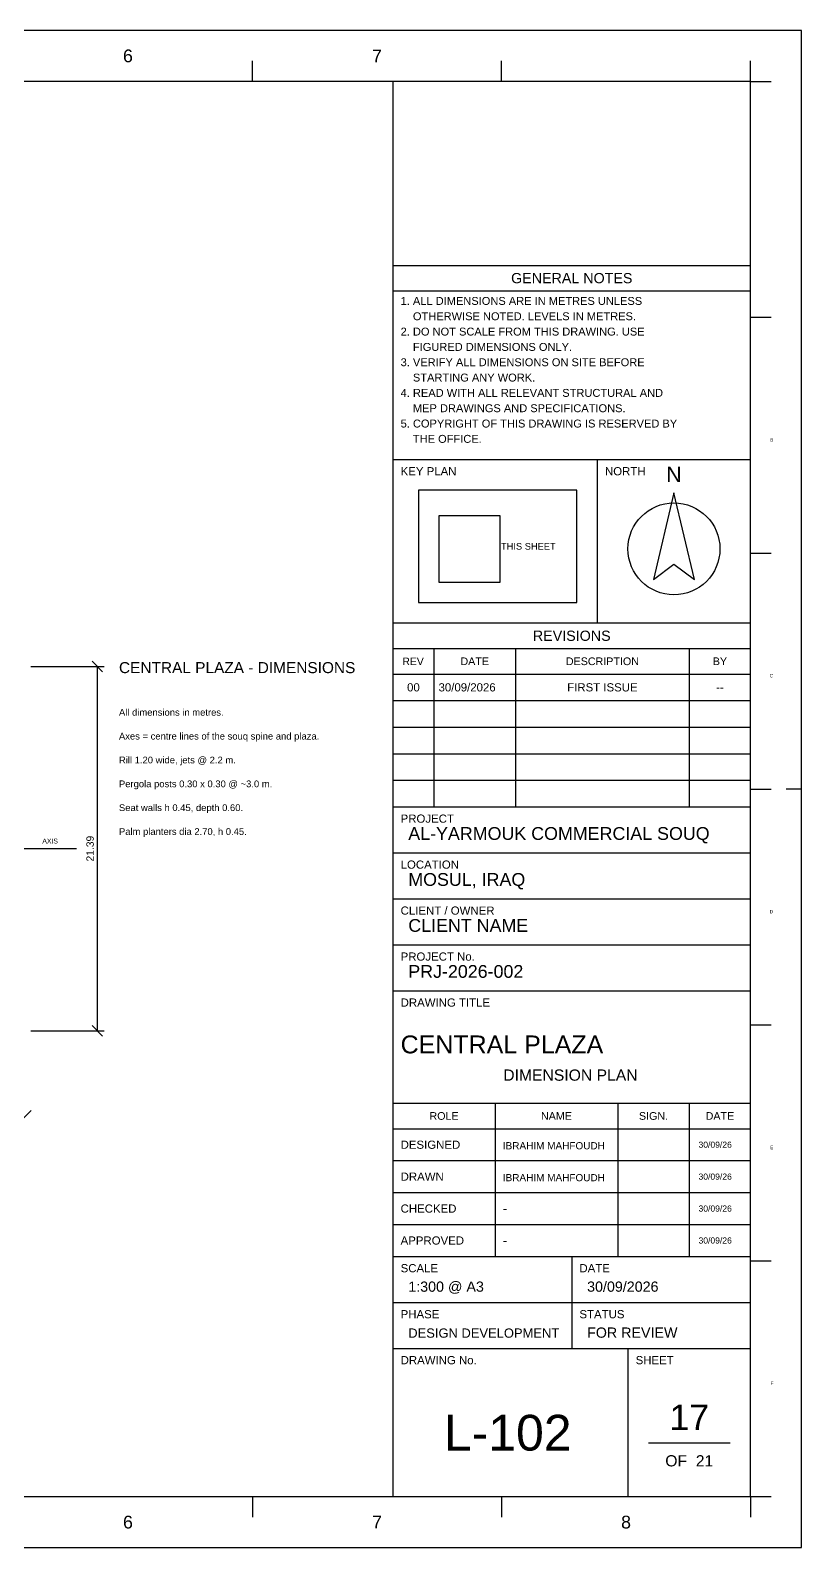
# Model space of a CAD drawing. Header units: metres. Extents: x 0 to 3661, y -5 to 371.
# Drawn here: x 3325.7 to 3371, y 0 to 89.1 of the extents above; entities that cross this region are included whole.
import ezdxf
from ezdxf.enums import TextEntityAlignment as Align

# ---------------------------------------------------------------- set-up
doc = ezdxf.new("R2010")
doc.units = ezdxf.units.M
doc.header["$MEASUREMENT"] = 0
for name, color, linetype in [('A3_FRAME', 7, 'Continuous'), ('A3_SHEET', 7, 'Continuous'), ('AXIS', 8, 'Continuous'), ('DIM', 1, 'Continuous'), ('TB_FIELDS', 7, 'Continuous'), ('TB_HEADINGS', 7, 'Continuous'), ('TB_LABELS', 7, 'Continuous'), ('TB_LINES_THICK', 7, 'Continuous'), ('TB_LINES_THIN', 7, 'Continuous'), ('TB_SYMBOLS', 7, 'Continuous'), ('TEXT', 7, 'Continuous'), ('TITLE', 1, 'Continuous')]:
    doc.layers.add(name, color=color, linetype=linetype)
doc.styles.get("Standard").update_dxf_attribs({"font": 'arial.ttf'})

msp = doc.modelspace()

# ---------------------------------------------------------------- linework, layer by layer
at = {"layer": 'A3_FRAME'}
msp.add_line((3371, 44.55), (3370.1, 44.55), dxfattribs=at)
for points in [[(3251, 3), (3368, 3), (3368, 86.1), (3251, 86.1)], [(3347, 3), (3368, 3), (3368, 86.1), (3347, 86.1)]]:
    msp.add_lwpolyline(points, close=True, dxfattribs=at)
at = {"layer": 'A3_SHEET'}
msp.add_lwpolyline([(3245, 0), (3371, 0), (3371, 89.1), (3245, 89.1)], close=True, dxfattribs=at)
at = {"layer": 'AXIS'}
msp.add_line((3251.91, 41.049), (3328.41, 41.049), dxfattribs=at)
at = {"layer": 'DIM'}
for p, q in [((3325.74, 51.744), (3330.04, 51.744)), ((3329.949, 51.435), (3329.331, 52.053)), ((3329.64, 30.354), (3329.64, 51.744)), ((3325.74, 30.354), (3330.04, 30.354)), ((3329.949, 30.045), (3329.331, 30.663)), ((3325.131, 25.045), (3325.749, 25.663))]:
    msp.add_line(p, q, dxfattribs=at)
at = {"layer": 'TB_LINES_THICK'}
for p, q in [((3347, 75.3), (3368, 75.3)), ((3347, 63.9), (3368, 63.9)), ((3347, 54.3), (3368, 54.3)), ((3347, 43.5), (3368, 43.5)), ((3347, 32.7), (3368, 32.7)), ((3347, 26.1), (3368, 26.1)), ((3347, 17.1), (3368, 17.1)), ((3347, 11.7), (3368, 11.7))]:
    msp.add_line(p, q, dxfattribs=at)
at = {"layer": 'TB_LINES_THIN'}
for p, q in [((3338.75, 86.1), (3338.75, 87.3)), ((3353.375, 86.1), (3353.375, 87.3)), ((3368, 86.1), (3368, 87.3)), ((3368, 86.1), (3369.2, 86.1)), ((3347, 73.8), (3368, 73.8)), ((3368, 72.25), (3369.2, 72.25)), ((3359, 63.9), (3359, 54.3)), ((3368, 58.4), (3369.2, 58.4)), ((3347, 52.8), (3368, 52.8)), ((3349.4, 52.8), (3349.4, 43.5)), ((3354.2, 52.8), (3354.2, 43.5)), ((3364.4, 52.8), (3364.4, 43.5)), ((3347, 51.3), (3368, 51.3)), ((3347, 49.74), (3368, 49.74)), ((3347, 48.18), (3368, 48.18)), ((3347, 46.62), (3368, 46.62)), ((3347, 45.06), (3368, 45.06)), ((3368, 44.55), (3369.2, 44.55)), ((3347, 40.8), (3368, 40.8)), ((3347, 38.1), (3368, 38.1)), ((3347, 35.4), (3368, 35.4)), ((3368, 30.7), (3369.2, 30.7)), ((3353, 26.1), (3353, 17.1)), ((3360.2, 26.1), (3360.2, 17.1)), ((3364.4, 26.1), (3364.4, 17.1)), ((3347, 24.6), (3368, 24.6)), ((3347, 22.725), (3368, 22.725)), ((3347, 20.85), (3368, 20.85)), ((3347, 18.975), (3368, 18.975)), ((3357.5, 17.1), (3357.5, 11.7)), ((3368, 16.85), (3369.2, 16.85)), ((3347, 14.4), (3368, 14.4)), ((3360.8, 11.7), (3360.8, 3)), ((3362, 6.15), (3366.8, 6.15)), ((3338.75, 3), (3338.75, 1.8)), ((3353.375, 3), (3353.375, 1.8)), ((3368, 3), (3368, 1.8)), ((3368, 3), (3369.2, 3))]:
    msp.add_line(p, q, dxfattribs=at)
for points in [[(3348.5, 55.5), (3357.8, 55.5), (3357.8, 62.1), (3348.5, 62.1)], [(3349.7, 56.7), (3353.3, 56.7), (3353.3, 60.6), (3349.7, 60.6)]]:
    msp.add_lwpolyline(points, close=True, dxfattribs=at)
at = {"layer": 'TB_SYMBOLS'}
msp.add_lwpolyline([(3363.5, 61.95), (3362.3, 56.85), (3363.5, 57.75), (3364.7, 56.85)], close=True, dxfattribs=at)
msp.add_circle((3363.5, 58.65), 2.7, dxfattribs=at)

# ---------------------------------------------------------------- texts
at = {"layer": 'AXIS'}
msp.add_text('AXIS', height=0.288, dxfattribs=at).set_placement((3326.41, 41.349))
at = {"layer": 'DIM'}
msp.add_text('21.39', height=0.432, rotation=90, dxfattribs=at).set_placement((3329.43, 41.049), align=Align.CENTER)
at = {"layer": 'TB_FIELDS'}
for s, height, p in [('1. ALL DIMENSIONS ARE IN METRES UNLESS', 0.465, (3347.45, 72.978)), ('    OTHERWISE NOTED. LEVELS IN METRES.', 0.465, (3347.45, 72.078)), ('2. DO NOT SCALE FROM THIS DRAWING. USE', 0.465, (3347.45, 71.178)), ('    FIGURED DIMENSIONS ONLY.', 0.465, (3347.45, 70.278)), ('3. VERIFY ALL DIMENSIONS ON SITE BEFORE', 0.465, (3347.45, 69.378)), ('    STARTING ANY WORK.', 0.465, (3347.45, 68.478)), ('4. READ WITH ALL RELEVANT STRUCTURAL AND', 0.465, (3347.45, 67.578)), ('    MEP DRAWINGS AND SPECIFICATIONS.', 0.465, (3347.45, 66.678)), ('5. COPYRIGHT OF THIS DRAWING IS RESERVED BY', 0.465, (3347.45, 65.778)), ('    THE OFFICE.', 0.465, (3347.45, 64.878)), ('00', 0.48, (3347.827, 50.28)), ('30/09/2026', 0.48, (3349.676, 50.28)), ('FIRST ISSUE', 0.48, (3357.232, 50.28)), ('--', 0.48, (3365.977, 50.28)), ('AL-YARMOUK COMMERCIAL SOUQ', 0.75, (3347.9, 41.562)), ('MOSUL, IRAQ', 0.75, (3347.9, 38.862)), ('CLIENT NAME', 0.75, (3347.9, 36.162)), ('PRJ-2026-002', 0.75, (3347.9, 33.462)), ('DIMENSION PLAN', 0.66, (3353.477, 27.42)), ('IBRAHIM MAHFOUDH', 0.4198, (3353.45, 23.392)), ('30/09/26', 0.36, (3364.943, 23.483)), ('IBRAHIM MAHFOUDH', 0.4198, (3353.45, 21.517)), ('30/09/26', 0.36, (3364.943, 21.608)), ('-', 0.54, (3353.45, 19.642)), ('30/09/26', 0.36, (3364.943, 19.733)), ('-', 0.54, (3353.45, 17.767)), ('30/09/26', 0.36, (3364.943, 17.858)), ('1:300 @ A3', 0.6, (3347.9, 15.028)), ('30/09/2026', 0.6, (3358.4, 15.028)), ('DESIGN DEVELOPMENT', 0.5438, (3347.9, 12.328)), ('FOR REVIEW', 0.6, (3358.4, 12.328)), ('OF  21', 0.66, (3362.991, 4.77))]:
    msp.add_text(s, height=height, dxfattribs=at).set_placement(p)
at = {"layer": 'TB_HEADINGS'}
for s, height, p in [('GENERAL NOTES', 0.6, (3353.937, 74.25)), ('REVISIONS', 0.6, (3355.218, 53.25)), ('CENTRAL PLAZA', 1.05, (3347.45, 29.025)), ('17', 1.5, (3363.235, 6.9)), ('L-102', 2.1, (3349.988, 5.7))]:
    msp.add_text(s, height=height, dxfattribs=at).set_placement(p)
at = {"layer": 'TB_LABELS'}
for s, height, p in [('6', 0.75, (3331.146, 87.225)), ('7', 0.75, (3345.771, 87.225)), ('B', 0.2, (3369.151, 64.95)), ('KEY PLAN', 0.48, (3347.45, 62.97)), ('NORTH', 0.48, (3359.45, 62.97)), ('THIS SHEET', 0.39, (3353.346, 58.605)), ('REV', 0.4373, (3347.554, 51.825)), ('DATE', 0.45, (3350.962, 51.825)), ('DESCRIPTION', 0.45, (3357.152, 51.825)), ('BY', 0.45, (3365.781, 51.825)), ('C', 0.2, (3369.122, 51.1)), ('PROJECT', 0.48, (3347.45, 42.57)), ('LOCATION', 0.48, (3347.45, 39.87)), ('CLIENT / OWNER', 0.48, (3347.45, 37.17)), ('D', 0.2, (3369.122, 37.25)), ('PROJECT No.', 0.48, (3347.45, 34.47)), ('DRAWING TITLE', 0.48, (3347.45, 31.77)), ('ROLE', 0.45, (3349.144, 25.125)), ('NAME', 0.45, (3355.692, 25.125)), ('SIGN.', 0.45, (3361.444, 25.125)), ('DATE', 0.45, (3365.362, 25.125)), ('DESIGNED', 0.48, (3347.45, 23.422)), ('E', 0.2, (3369.151, 23.4)), ('DRAWN', 0.48, (3347.45, 21.547)), ('CHECKED', 0.48, (3347.45, 19.672)), ('APPROVED', 0.48, (3347.45, 17.797)), ('SCALE', 0.48, (3347.45, 16.17)), ('DATE', 0.48, (3357.95, 16.17)), ('PHASE', 0.48, (3347.45, 13.47)), ('STATUS', 0.48, (3357.95, 13.47)), ('DRAWING No.', 0.48, (3347.45, 10.77)), ('SHEET', 0.48, (3361.25, 10.77)), ('F', 0.2, (3369.18, 9.55)), ('6', 0.75, (3331.146, 1.125)), ('7', 0.75, (3345.771, 1.125)), ('8', 0.75, (3360.396, 1.125))]:
    msp.add_text(s, height=height, dxfattribs=at).set_placement(p)
at = {"layer": 'TB_SYMBOLS'}
msp.add_text('N', height=0.9, dxfattribs=at).set_placement((3363.046, 62.576))
at = {"layer": 'TEXT'}
for s, p in [('All dimensions in metres.', (3330.91, 48.854)), ('Axes = centre lines of the souq spine and plaza.', (3330.91, 47.454)), ('Rill 1.20 wide, jets @ 2.2 m.', (3330.91, 46.054)), ('Pergola posts 0.30 x 0.30 @ ~3.0 m.', (3330.91, 44.654)), ('Seat walls h 0.45, depth 0.60.', (3330.91, 43.254)), ('Palm planters dia 2.70, h 0.45.', (3330.91, 41.854))]:
    msp.add_text(s, height=0.396, dxfattribs=at).set_placement(p)
at = {"layer": 'TITLE'}
msp.add_text('CENTRAL PLAZA - DIMENSIONS', height=0.648, dxfattribs=at).set_placement((3330.91, 51.354))

doc.saveas('drawing.dxf')
